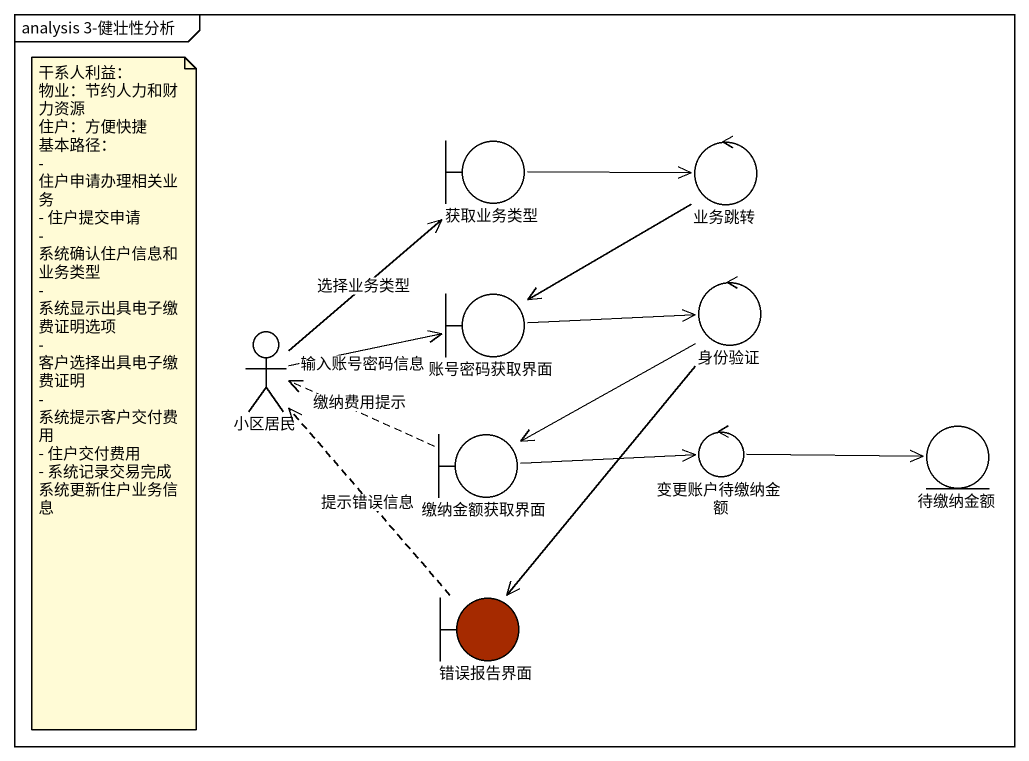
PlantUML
@startuml
mainframe analysis 3-健壮性分析
boundary 获取业务类型
control 业务跳转
boundary 账号密码获取界面
control 身份验证
actor 小区居民
boundary 缴纳金额获取界面
control 变更账户待缴纳金额
entity 待缴纳金额
boundary 错误报告界面 #A52A00
获取业务类型 -right-> 业务跳转
业务跳转 --> 账号密码获取界面
账号密码获取界面 -right-> 身份验证
身份验证 --> 缴纳金额获取界面
身份验证 --> 错误报告界面
小区居民 -up-> 获取业务类型 : 选择业务类型
小区居民 -right-> 账号密码获取界面 : 输入账号密码信息
缴纳金额获取界面 .left.> 小区居民 : 缴纳费用提示
缴纳金额获取界面 -right-> 变更账户待缴纳金额
变更账户待缴纳金额 -right-> 待缴纳金额
错误报告界面 .up.> 小区居民 : 提示错误信息
note as N1
  干系人利益：
  物业：节约人力和财力资源
  住户：方便快捷
  基本路径：
  - 住户申请办理相关业务
  - 住户提交申请
  - 系统确认住户信息和业务类型
  - 系统显示出具电子缴费证明选项
  - 客户选择出具电子缴费证明
  - 系统提示客户交付费用
  - 住户交付费用
  - 系统记录交易完成
  系统更新住户业务信息
end note
@enduml
